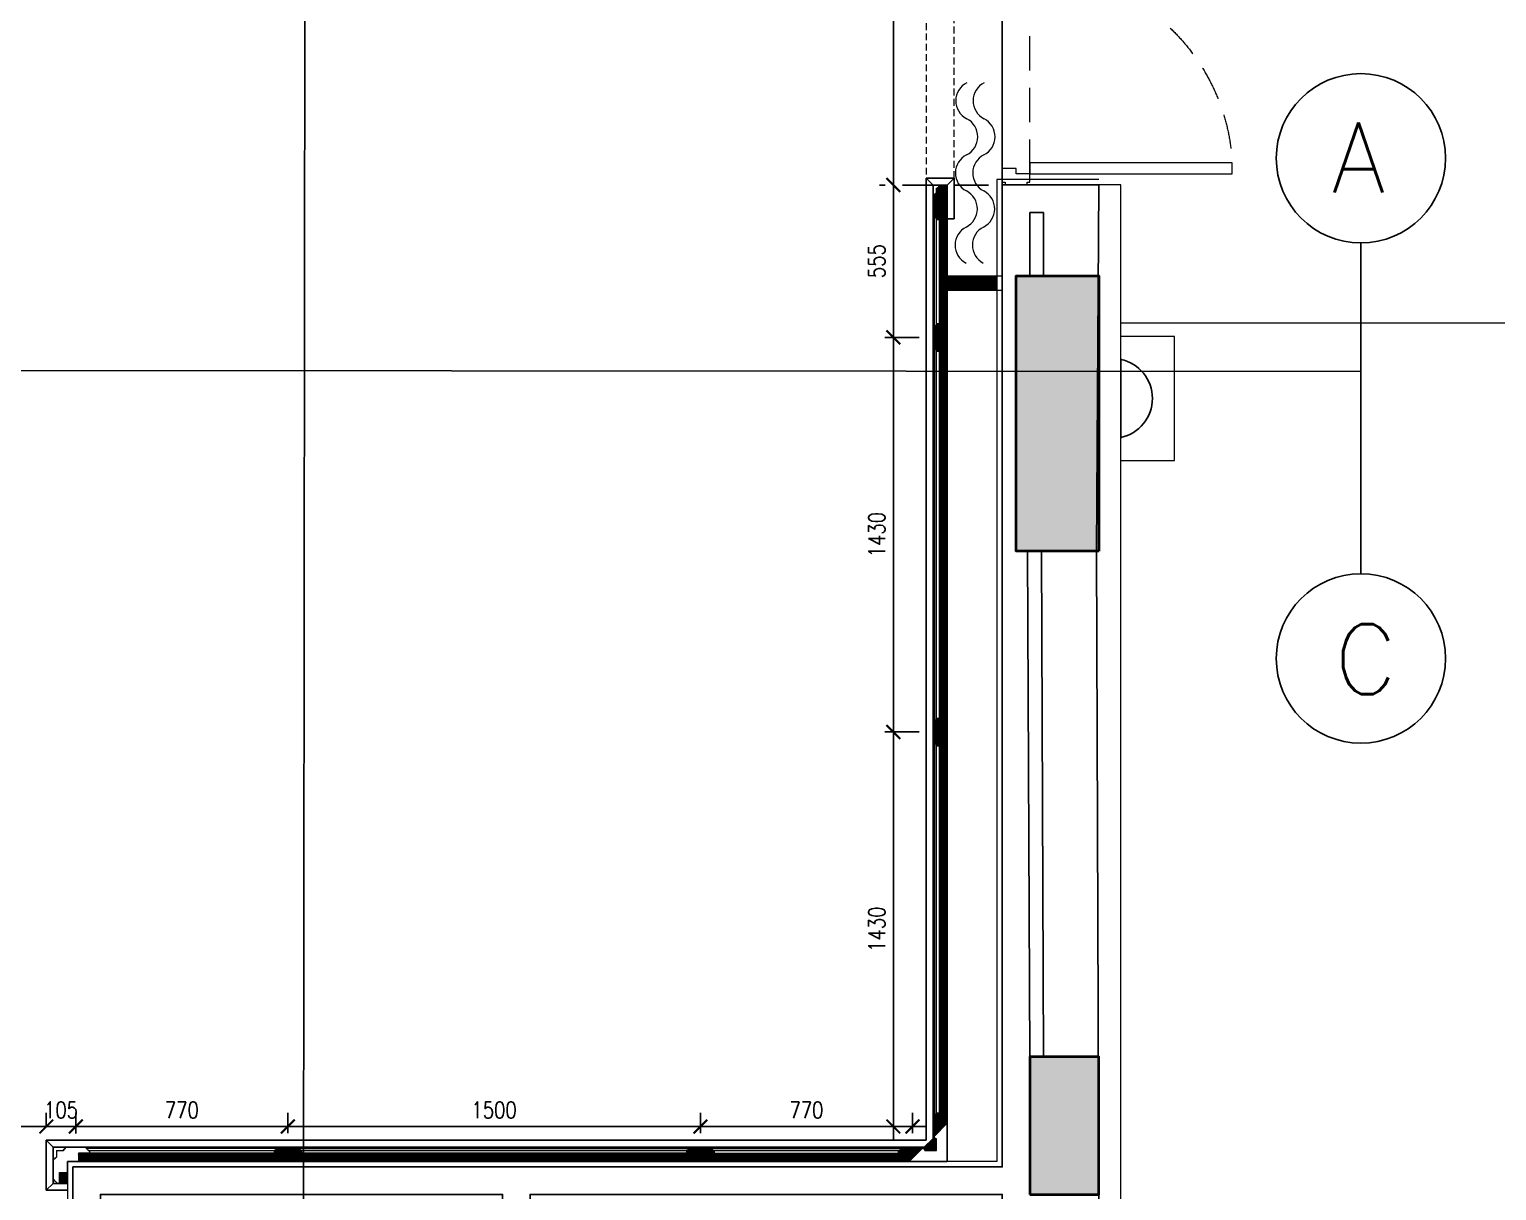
# Model space of a CAD drawing. Header units: inches. Extents: x -12478 to 399182, y -16583 to 525552.
# Drawn here: x 56256 to 61584, y 6263 to 10480 of the extents above; entities that cross this region are included whole.
import ezdxf

# ---------------------------------------------------------------- set-up
doc = ezdxf.new("R2010")
doc.units = ezdxf.units.IN
doc.header["$LTSCALE"] = 1000
doc.header["$MEASUREMENT"] = 0
for name, pattern in [('ACAD_ISO04W100', [30, 24, -3, 0, -3]), ('HIDDEN', [0.375, 0.25, -0.125]), ('HIDDEN2', [0.1875, 0.125, -0.0625])]:
    doc.linetypes.add(name, pattern=pattern)
for name, color, linetype in [('8', 8, 'Continuous'), ('A-DIM', 9, 'Continuous'), ('A-WALL', 7, 'Continuous'), ('Layer1', 1, 'Continuous')]:
    doc.layers.add(name, color=color, linetype=linetype)
for name, color, linetype, lineweight in [('A-DOOR', 134, 'Continuous', 18), ('A-WALL-TILE', 8, 'Continuous', 9), ('Sanitaire', 253, 'Continuous', 0), ('Wood treillis', 111, 'Continuous', 0), ('XREF-V2-GF_COLS$0$A-COLS', 5, 'Continuous', 40), ('XREF-V2-GF_COLS$0$A-COLS-PATT', 252, 'Continuous', 20)]:
    doc.layers.add(name, color=color, linetype=linetype, lineweight=lineweight)
doc.layers.add('Stone-GRG', color=7, linetype='Continuous', lineweight=0, true_color=0xfff2cc)
doc.styles.add('STYL-CONCEPT', font='romans.shx')
doc.styles.add('ZZ-Dim All', font='romans.shx', dxfattribs={"width": 0.8})
doc.dimstyles.new('DIM-100', dxfattribs={"dimscale": 50, "dimtxt": 1.25, "dimasz": 1, "dimexe": 1, "dimexo": 1, "dimgap": 0.6, "dimtad": 1, "dimdec": 0, "dimrnd": 5, "dimdsep": 46, "dimtxsty": 'ZZ-Dim All', "dimblk1": 'ARCHTICK', "dimblk2": 'ARCHTICK', "dimsah": 1, "dimcen": 1, "dimdle": 1, "dimclrd": 256, "dimclre": 8, "dimclrt": 256, "dimazin": 2, "dimtfac": 1, "dimtdec": 0, "dimtix": 1, "dimtmove": 2, "dimatfit": 2, "dimfxl": 0.1, "dimtolj": 1, "dimtzin": 0, "dimlwd": -1, "dimlwe": -1, "dimarcsym": 0})
pattern_1 = [(45, (46791.7163, 0), (-1.76776695, 1.76776695), [])]

# ---------------------------------------------------------------- blocks, each defined once
blk = doc.blocks.new('DR - 1550')
at = {"color": 253, "linetype": 'HIDDEN2'}
for p, q in [((40, 100), (1510, 100)), ((60, 0), (1490, 0))]:
    blk.add_line(p, q, dxfattribs=at)
for points in [[(40, 100), (40, 835), (80, 835), (80, 100), (40, 100)], [(1510, 100), (1510, 835), (1470, 835), (1470, 100), (1510, 100)]]:
    blk.add_lwpolyline(points)
for points in [[(0, 90), (10, 90), (10, 100), (40, 100), (40, 50), (60, 50), (60, 0), (10, 0), (10, 10), (0, 10)], [(1550, 90), (1540, 90), (1540, 100), (1510, 100), (1510, 50), (1490, 50), (1490, 0), (1540, 0), (1540, 10), (1550, 10)]]:
    blk.add_lwpolyline(points, close=True)
at = {"linetype": 'HIDDEN2'}
for centre, start, end in [((37.8, 99.1), 0.0731, 86.5576), ((1512.2, 99.1), 93.4424, 179.9269)]:
    blk.add_arc(centre, 737.2, start, end, dxfattribs=at)
blk = doc.blocks.new('A$Caa2408ac')
at = {"layer": 'Wood treillis', "color": 0, "lineweight": -2}
for p, q in [((87.5, 163.6), (12.5, 163.6)), ((12.5, 163.6), (12.5, 158.6)), ((87.5, 158.6), (87.5, 163.6)), ((5, 151.1), (0, 151.1)), ((0, 151.1), (0, 141.1)), ((0, 141.1), (40, 141.1)), ((40, 141.1), (40, 111.9)), ((40, 111.9), (80.1, 111.9)), ((80.1, 71.8), (80.1, 111.9)), ((100, 151.1), (95, 151.1)), ((119.3, 151.1), (100, 151.1)), ((100, 151.1), (100, 151.1)), ((119.3, 151.1), (119.3, 131.8)), ((119.3, 131.8), (119.3, 131.8)), ((119.3, 131.8), (119.3, 126.8)), ((126.8, 119.3), (131.8, 119.3)), ((131.8, 119.3), (131.8, 44.3)), ((109.3, 71.8), (80.1, 71.8)), ((109.3, 31.8), (109.3, 71.8)), ((119.3, 31.8), (109.3, 31.8)), ((119.3, 36.8), (119.3, 31.8)), ((131.8, 44.3), (126.8, 44.3))]:
    blk.add_line(p, q, dxfattribs=at)
for centre, start, end in [((12.5, 151.1), 90, 180), ((87.5, 151.1), 360, 90), ((119.3, 119.3), 360, 90), ((119.3, 44.3), 270, 0)]:
    blk.add_arc(centre, 7.5, start, end, dxfattribs=at)
blk = doc.blocks.new('A$C034da7a2')
at = {"layer": 'Wood treillis', "color": 0, "lineweight": -2, "elevation": 0}
for points in [[(50, 51.7), (12.5, 51.7), (12.5, 46.7, 0.414214), (5, 39.2), (0, 39.2), (0, 29.2), (40, 29.2), (40, 0), (50, 0)], [(50, 51.7), (87.5, 51.7), (87.5, 46.7, -0.414214), (95, 39.2), (100, 39.2), (100, 29.2), (60, 29.2), (60, 0), (50, 0)]]:
    blk.add_lwpolyline(points, format="xyb", dxfattribs=at)
blk = doc.blocks.new('A$C8bfe83ef')
at = {"layer": 'Wood treillis', "color": 0}
for p, q in [((0, 136.6, 0), (0, 0, 0)), ((0, 0, 0), (136.6, 0, 0))]:
    blk.add_line(p, q, dxfattribs=at)
at = {"layer": 'Wood treillis', "color": 0, "lineweight": -2, "elevation": 0}
blk.add_lwpolyline([(0, 136.6), (29.2, 136.6), (29.2, 176.6), (39.2, 176.6), (39.2, 171.6, -0.414214), (46.7, 164.1), (51.7, 164.1), (51.7, 89.1), (46.7, 89.1, -0.414214), (39.2, 81.6), (39.2, 76.6), (39.2, 76.6), (39.2, 39.2), (76.6, 39.2), (76.6, 39.2), (81.6, 39.2, -0.414214), (89.1, 46.7), (89.1, 51.7), (164.1, 51.7), (164.1, 46.7, -0.414214), (171.6, 39.2), (176.6, 39.2), (176.6, 29.2), (136.6, 29.2), (136.6, 0)], format="xyb", dxfattribs=at)
blk = doc.blocks.new('A$Cb2b8bae5')
at = {"layer": 'Sanitaire', "color": 1}
for centre, start, end in [((9.1, 589.8), 296.5605, 62.8404), ((72, 589.8), 296.5605, 62.8404), ((74.8, 458.4), 116.5605, 242.8404), ((137.7, 458.4), 116.5605, 242.8404), ((7.8, 327.7), 296.5605, 62.8404), ((70.7, 327.7), 296.5605, 62.8404), ((73.4, 196.4), 116.5605, 242.8404), ((136.3, 196.4), 116.5605, 242.8404), ((6.4, 65.7), 296.5605, 62.8404), ((69.3, 65.7), 296.5605, 62.8404)]:
    blk.add_arc(centre, 73.4, start, end, dxfattribs=at)
blk = doc.blocks.new('_ARCHTICK')
at = {"color": 0, "linetype": 'ByBlock', "const_width": 0.15}
blk.add_lwpolyline([(-0.5, -0.5), (0.5, 0.5)], dxfattribs=at)
blk = doc.blocks.new('*D424')
at = {"layer": 'A-DIM', "transparency": 16777216}
blk.add_line((59393.5, 11514.6), (59393.5, 9864.4), dxfattribs=at)
at = {"layer": 'A-DIM', "color": 8, "linetype": 'HIDDEN2', "transparency": 16777216}
for p, q in [((59739.3, 11464.6), (59343.5, 11464.6)), ((59739.3, 9914.4), (59343.5, 9914.4))]:
    blk.add_line(p, q, dxfattribs=at)
at = {"layer": 'Defpoints', "color": 0, "transparency": 16777216}
for p in [(59789.3, 11464.6, 0), (59393.5, 9914.4), (59789.3, 9914.4, 0)]:
    blk.add_point(p, dxfattribs=at)
at = {"layer": 'A-DIM', "transparency": 16777216, "xscale": 50, "yscale": 50, "zscale": 50}
for p, rotation in [((59393.5, 11464.6), 90), ((59393.5, 9914.4), 270)]:
    blk.add_blockref('_ARCHTICK', p, dxfattribs=dict(at, rotation=rotation))
at = {"layer": 'A-DIM', "color": 3, "transparency": 16777216, "insert": (59333.5, 10689.5), "char_height": 60, "attachment_point": 5, "rotation": 90, "style": 'ZZ-Dim All'}
blk.add_mtext('\\A1;1550', dxfattribs=at)
blk = doc.blocks.new('*D425')
at = {"layer": 'A-DIM', "transparency": 16777216}
blk.add_line((59393.5, 9964.4), (59393.5, 9311.1), dxfattribs=at)
at = {"layer": 'A-DIM', "color": 8, "linetype": 'HIDDEN2', "transparency": 16777216}
for p, q in [((59739.3, 9914.4), (59343.5, 9914.4)), ((59487.6, 9361.1), (59343.5, 9361.1))]:
    blk.add_line(p, q, dxfattribs=at)
at = {"layer": 'Defpoints', "color": 0, "transparency": 16777216}
for p in [(59789.3, 9914.4, 0), (59393.5, 9361.1), (59537.6, 9361.1)]:
    blk.add_point(p, dxfattribs=at)
at = {"layer": 'A-DIM', "transparency": 16777216, "xscale": 50, "yscale": 50, "zscale": 50}
for p, rotation in [((59393.5, 9914.4), 90), ((59393.5, 9361.1), 270)]:
    blk.add_blockref('_ARCHTICK', p, dxfattribs=dict(at, rotation=rotation))
at = {"layer": 'A-DIM', "color": 3, "transparency": 16777216, "insert": (59333.5, 9637.7), "char_height": 60, "attachment_point": 5, "rotation": 90, "style": 'ZZ-Dim All'}
blk.add_mtext('\\A1;555', dxfattribs=at)
blk = doc.blocks.new('*D426')
at = {"layer": 'A-DIM', "transparency": 16777216}
blk.add_line((59393.5, 9411.1), (59393.5, 7878.6), dxfattribs=at)
at = {"layer": 'A-DIM', "color": 8, "linetype": 'HIDDEN2', "transparency": 16777216}
for p, q in [((59487.6, 9361.1), (59343.5, 9361.1)), ((59487.6, 7928.6), (59343.5, 7928.6))]:
    blk.add_line(p, q, dxfattribs=at)
at = {"layer": 'Defpoints', "color": 0, "transparency": 16777216}
for p in [(59537.6, 9361.1), (59393.5, 7928.6), (59537.6, 7928.6)]:
    blk.add_point(p, dxfattribs=at)
at = {"layer": 'A-DIM', "transparency": 16777216, "xscale": 50, "yscale": 50, "zscale": 50}
for p, rotation in [((59393.5, 9361.1), 90), ((59393.5, 7928.6), 270)]:
    blk.add_blockref('_ARCHTICK', p, dxfattribs=dict(at, rotation=rotation))
at = {"layer": 'A-DIM', "color": 3, "transparency": 16777216, "insert": (59333.5, 8644.8), "char_height": 60, "attachment_point": 5, "rotation": 90, "style": 'ZZ-Dim All'}
blk.add_mtext('\\A1;1430', dxfattribs=at)
blk = doc.blocks.new('*D427')
at = {"layer": 'A-DIM', "transparency": 16777216}
blk.add_line((59393.5, 7978.6), (59393.5, 6446.1), dxfattribs=at)
at = {"layer": 'A-DIM', "color": 8, "linetype": 'HIDDEN2', "transparency": 16777216}
for p, q in [((59487.6, 7928.6), (59343.5, 7928.6)), ((59487.6, 6496.1), (59343.5, 6496.1))]:
    blk.add_line(p, q, dxfattribs=at)
at = {"layer": 'Defpoints', "color": 0, "transparency": 16777216}
for p in [(59537.6, 7928.6), (59393.5, 6496.1), (59537.6, 6496.1)]:
    blk.add_point(p, dxfattribs=at)
at = {"layer": 'A-DIM', "transparency": 16777216, "xscale": 50, "yscale": 50, "zscale": 50}
for p, rotation in [((59393.5, 7928.6), 90), ((59393.5, 6496.1), 270)]:
    blk.add_blockref('_ARCHTICK', p, dxfattribs=dict(at, rotation=rotation))
at = {"layer": 'A-DIM', "color": 3, "transparency": 16777216, "insert": (59333.5, 7212.3), "char_height": 60, "attachment_point": 5, "rotation": 90, "style": 'ZZ-Dim All'}
blk.add_mtext('\\A1;1430', dxfattribs=at)
blk = doc.blocks.new('*D429')
at = {"layer": 'A-DIM', "color": 8, "linetype": 'HIDDEN2', "transparency": 16777216}
for p, q in [((58692.8, 6471.3), (58692.8, 6546.1)), ((59462.8, 6471.3), (59462.8, 6546.1))]:
    blk.add_line(p, q, dxfattribs=at)
at = {"layer": 'A-DIM', "transparency": 16777216}
blk.add_line((59512.8, 6496.1), (58642.8, 6496.1), dxfattribs=at)
at = {"layer": 'Defpoints', "color": 0, "transparency": 16777216}
for p in [(58692.8, 6496.1), (58692.8, 6421.3, 0), (59462.8, 6421.3, 0)]:
    blk.add_point(p, dxfattribs=at)
at = {"layer": 'A-DIM', "transparency": 16777216, "xscale": 50, "yscale": 50, "zscale": 50, "rotation": 180}
blk.add_blockref('_ARCHTICK', (58692.8, 6496.1), dxfattribs=at)
at = {"layer": 'A-DIM', "transparency": 16777216, "xscale": 50, "yscale": 50, "zscale": 50}
blk.add_blockref('_ARCHTICK', (59462.8, 6496.1), dxfattribs=at)
at = {"layer": 'A-DIM', "color": 3, "transparency": 16777216, "insert": (59077.8, 6556.1), "char_height": 60, "attachment_point": 5, "style": 'ZZ-Dim All'}
blk.add_mtext('\\A1;770', dxfattribs=at)
blk = doc.blocks.new('*D430')
at = {"layer": 'A-DIM', "color": 8, "linetype": 'HIDDEN2', "transparency": 16777216}
for p, q in [((57194.5, 6471.3), (57194.5, 6546.1)), ((58692.8, 6471.3), (58692.8, 6546.1))]:
    blk.add_line(p, q, dxfattribs=at)
at = {"layer": 'A-DIM', "transparency": 16777216}
blk.add_line((58742.8, 6496.1), (57144.5, 6496.1), dxfattribs=at)
at = {"layer": 'Defpoints', "color": 0, "transparency": 16777216}
for p in [(57194.5, 6496.1), (57194.5, 6421.3), (58692.8, 6421.3, 0)]:
    blk.add_point(p, dxfattribs=at)
at = {"layer": 'A-DIM', "transparency": 16777216, "xscale": 50, "yscale": 50, "zscale": 50, "rotation": 180}
blk.add_blockref('_ARCHTICK', (57194.5, 6496.1), dxfattribs=at)
at = {"layer": 'A-DIM', "transparency": 16777216, "xscale": 50, "yscale": 50, "zscale": 50}
blk.add_blockref('_ARCHTICK', (58692.8, 6496.1), dxfattribs=at)
at = {"layer": 'A-DIM', "color": 3, "transparency": 16777216, "insert": (57943.6, 6556.1), "char_height": 60, "attachment_point": 5, "style": 'ZZ-Dim All'}
blk.add_mtext('\\A1;1500', dxfattribs=at)
blk = doc.blocks.new('*D431')
at = {"layer": 'A-DIM', "color": 8, "linetype": 'HIDDEN2', "transparency": 16777216}
for p, q in [((56424.5, 6471.2), (56424.5, 6546.1)), ((57194.5, 6471.3), (57194.5, 6546.1))]:
    blk.add_line(p, q, dxfattribs=at)
at = {"layer": 'A-DIM', "transparency": 16777216}
blk.add_line((57244.5, 6496.1), (56374.5, 6496.1), dxfattribs=at)
at = {"layer": 'Defpoints', "color": 0, "transparency": 16777216}
for p in [(56424.5, 6496.1), (56424.5, 6421.2), (57194.5, 6421.3)]:
    blk.add_point(p, dxfattribs=at)
at = {"layer": 'A-DIM', "transparency": 16777216, "xscale": 50, "yscale": 50, "zscale": 50, "rotation": 180}
blk.add_blockref('_ARCHTICK', (56424.5, 6496.1), dxfattribs=at)
at = {"layer": 'A-DIM', "transparency": 16777216, "xscale": 50, "yscale": 50, "zscale": 50}
blk.add_blockref('_ARCHTICK', (57194.5, 6496.1), dxfattribs=at)
at = {"layer": 'A-DIM', "color": 3, "transparency": 16777216, "insert": (56809.5, 6556.1), "char_height": 60, "attachment_point": 5, "style": 'ZZ-Dim All'}
blk.add_mtext('\\A1;770', dxfattribs=at)
blk = doc.blocks.new('*D432')
at = {"layer": 'A-DIM', "color": 8, "linetype": 'HIDDEN2', "transparency": 16777216}
for p, q in [((56317.7, 6496.2), (56317.7, 6546.1)), ((56424.5, 6471.2), (56424.5, 6546.1))]:
    blk.add_line(p, q, dxfattribs=at)
at = {"layer": 'A-DIM', "transparency": 16777216}
for p, q in [((56317.7, 6496.1), (56267.7, 6496.1)), ((56424.5, 6496.1), (56317.7, 6496.1)), ((56424.5, 6496.1), (56474.5, 6496.1))]:
    blk.add_line(p, q, dxfattribs=at)
at = {"layer": 'Defpoints', "color": 0, "transparency": 16777216}
for p in [(56317.7, 6496.1), (56317.7, 6446.2), (56424.5, 6421.2)]:
    blk.add_point(p, dxfattribs=at)
at = {"layer": 'A-DIM', "transparency": 16777216, "xscale": 50, "yscale": 50, "zscale": 50}
blk.add_blockref('_ARCHTICK', (56317.7, 6496.1), dxfattribs=at)
at = {"layer": 'A-DIM', "transparency": 16777216, "xscale": 50, "yscale": 50, "zscale": 50, "rotation": 180}
blk.add_blockref('_ARCHTICK', (56424.5, 6496.1), dxfattribs=at)
at = {"layer": 'A-DIM', "color": 3, "transparency": 16777216, "insert": (56371.1, 6556.1), "char_height": 60, "attachment_point": 5, "style": 'ZZ-Dim All'}
blk.add_mtext('\\A1;105', dxfattribs=at)
blk = doc.blocks.new('*D433')
at = {"layer": 'A-DIM', "color": 8, "linetype": 'HIDDEN2', "transparency": 16777216}
for p, q in [((54511.1, 6496.2), (54511.1, 6546.1)), ((56317.7, 6496.2), (56317.7, 6546.1))]:
    blk.add_line(p, q, dxfattribs=at)
at = {"layer": 'A-DIM', "transparency": 16777216}
blk.add_line((56367.7, 6496.1), (54461.1, 6496.1), dxfattribs=at)
at = {"layer": 'Defpoints', "color": 0, "transparency": 16777216}
for p in [(54511.1, 6496.1), (54511.1, 6446.2), (56317.7, 6446.2)]:
    blk.add_point(p, dxfattribs=at)
at = {"layer": 'A-DIM', "transparency": 16777216, "xscale": 50, "yscale": 50, "zscale": 50, "rotation": 180}
blk.add_blockref('_ARCHTICK', (54511.1, 6496.1), dxfattribs=at)
at = {"layer": 'A-DIM', "transparency": 16777216, "xscale": 50, "yscale": 50, "zscale": 50}
blk.add_blockref('_ARCHTICK', (56317.7, 6496.1), dxfattribs=at)
at = {"layer": 'A-DIM', "color": 3, "transparency": 16777216, "insert": (55414.4, 6556.1), "char_height": 60, "attachment_point": 5, "style": 'ZZ-Dim All'}
blk.add_mtext('\\A1;1805', dxfattribs=at)

msp = doc.modelspace()

# ---------------------------------------------------------------- hatches: boundary and pattern name
at = {"layer": 'Stone-GRG', "lineweight": 0}
h = msp.add_hatch(dxfattribs=at)
h.set_pattern_fill('ANSI31', color=253, scale=20)
h.set_pattern_definition(pattern_1)
h.paths.add_polyline_path([(59589.3, 9914.4), (59562.6, 9914.4), (59562.6, 9909.4, 0.414214), (59555.1, 9901.9), (59550.1, 9901.9), (59550.1, 9889.4), (59550.1, 9884.4, 0.414214), (59542.6, 9876.9), (59537.6, 9876.9), (59537.6, 9801.9), (59542.6, 9801.9), (59542.6, 9801.9, 0.414275), (59550.1, 9794.4), (59550.1, 9789.4), (59560.1, 9789.4), (59560.1, 9833.2), (59589.3, 9833.2)])
h.paths.add_polyline_path([(59589.3, 9833.2), (59560.1, 9833.2), (59560.1, 9371.1), (59589.3, 9371.1)])
h.paths.add_polyline_path([(59589.3, 9351.1), (59560.1, 9351.1), (59560.1, 9311.1), (59560.1, 7938.6), (59589.3, 7938.6)])
at = {"layer": 'Stone-GRG'}
h = msp.add_hatch(dxfattribs=at)
h.set_pattern_fill('ANSI31', color=253, scale=20)
h.set_pattern_definition(pattern_1)
h.paths.add_polyline_path([(59769.3, 9584.4), (59589.3, 9584.4), (59589.3, 9532.7), (59769.3, 9532.7)])
at = {"layer": 'Stone-GRG', "lineweight": 0}
h = msp.add_hatch(dxfattribs=at)
h.set_pattern_fill('ANSI31', color=253, scale=20)
h.set_pattern_definition(pattern_1)
edge = h.paths.add_edge_path()
edge.add_line((59537.6, 9361.1), (59537.6, 9398.6))
edge.add_line((59537.6, 9398.6), (59542.6, 9398.6))
edge.add_arc((59550.1, 9398.6), 7.5, 90.0004, 180.0004, ccw=False)
edge.add_line((59550.1, 9406.1), (59550.1, 9411.1))
edge.add_line((59550.1, 9411.1), (59560.1, 9411.1))
edge.add_line((59560.1, 9411.1), (59560.1, 9371.1))
edge.add_line((59560.1, 9371.1), (59589.3, 9371.1))
edge.add_line((59589.3, 9371.1), (59589.3, 9361.1))
edge = h.paths.add_edge_path()
edge.add_line((59537.6, 9361.1), (59537.6, 9323.6))
edge.add_line((59537.6, 9323.6), (59542.6, 9323.6))
edge.add_arc((59550.1, 9323.6), 7.5, 179.9996, 269.9996)
edge.add_line((59550.1, 9316.1), (59550.1, 9311.1))
edge.add_line((59550.1, 9311.1), (59560.1, 9311.1))
edge.add_line((59560.1, 9311.1), (59560.1, 9351.1))
edge.add_line((59560.1, 9351.1), (59589.3, 9351.1))
edge.add_line((59589.3, 9351.1), (59589.3, 9361.1))
h = msp.add_hatch(dxfattribs=at)
h.set_pattern_fill('ANSI31', color=253, scale=20)
h.set_pattern_definition(pattern_1)
edge = h.paths.add_edge_path()
edge.add_line((59537.6, 7928.6), (59537.6, 7966.1))
edge.add_line((59537.6, 7966.1), (59542.6, 7966.1))
edge.add_arc((59550.1, 7966.1), 7.5, 90.0004, 180.0004, ccw=False)
edge.add_line((59550.1, 7973.6), (59550.1, 7978.6))
edge.add_line((59550.1, 7978.6), (59560.1, 7978.6))
edge.add_line((59560.1, 7978.6), (59560.1, 7938.6))
edge.add_line((59560.1, 7938.6), (59589.3, 7938.6))
edge.add_line((59589.3, 7938.6), (59589.3, 7928.6))
edge = h.paths.add_edge_path()
edge.add_line((59537.6, 7928.6), (59537.6, 7891.1))
edge.add_line((59537.6, 7891.1), (59542.6, 7891.1))
edge.add_arc((59550.1, 7891.1), 7.5, 179.9996, 269.9996)
edge.add_line((59550.1, 7883.6), (59550.1, 7878.6))
edge.add_line((59550.1, 7878.6), (59560.1, 7878.6))
edge.add_line((59560.1, 7878.6), (59560.1, 7918.6))
edge.add_line((59560.1, 7918.6), (59589.3, 7918.6))
edge.add_line((59589.3, 7918.6), (59589.3, 7928.6))
h.paths.add_polyline_path([(59560.1, 6506.1), (59589.3, 6506.1), (59589.3, 7918.6), (59560.1, 7918.6)])
edge = h.paths.add_edge_path()
edge.add_line((59452.8, 6369.5), (59452.8, 6398.8))
edge.add_line((59452.8, 6398.8), (59412.8, 6398.8))
edge.add_line((59412.8, 6398.8), (59412.8, 6408.8))
edge.add_line((59412.8, 6408.8), (59417.8, 6408.8))
edge.add_arc((59425.3, 6408.8), 7.5, 90, 180, ccw=False)
edge.add_line((59425.3, 6416.3), (59425.3, 6421.3))
edge.add_line((59425.3, 6421.3), (59500.3, 6421.3))
edge.add_line((59500.3, 6421.3), (59500.3, 6416.3))
edge.add_arc((59500.3, 6408.8), 7.5, 0, 90, ccw=False)
edge.add_line((59507.8, 6408.8), (59512.8, 6408.8))
edge.add_line((59512.8, 6408.8), (59550.1, 6408.8))
edge.add_line((59550.1, 6408.8), (59550.1, 6446.1))
edge.add_line((59550.1, 6446.1), (59550.1, 6451.1))
edge.add_arc((59550.1, 6458.6), 7.5, 180.0004, 270.0004, ccw=False)
edge.add_line((59542.6, 6458.6), (59537.6, 6458.6))
edge.add_line((59537.6, 6458.6), (59537.6, 6533.6))
edge.add_line((59537.6, 6533.6), (59542.6, 6533.6))
edge.add_arc((59550.1, 6533.6), 7.5, 90.0004, 180.0004, ccw=False)
edge.add_line((59550.1, 6541.1), (59550.1, 6546.1))
edge.add_line((59550.1, 6546.1), (59560.1, 6546.1))
edge.add_line((59560.1, 6546.1), (59560.1, 6506.1))
edge.add_line((59560.1, 6506.1), (59589.3, 6506.1))
edge = h.paths.add_edge_path()
edge.add_line((59452.8, 6369.5), (59589.3, 6369.5))
edge = h.paths.add_edge_path()
edge.add_line((59589.3, 6369.5), (59589.3, 6506.1))
h.paths.add_polyline_path([(59452.8, 6369.5), (58702.8, 6369.5), (58702.8, 6398.8), (59452.8, 6398.8)])
edge = h.paths.add_edge_path()
edge.add_line((58692.8, 6421.3), (58730.3, 6421.3))
edge.add_line((58730.3, 6421.3), (58730.3, 6416.3))
edge.add_arc((58730.3, 6408.8), 7.5, 0.0004, 90.0004, ccw=False)
edge.add_line((58737.8, 6408.8), (58742.8, 6408.8))
edge.add_line((58742.8, 6408.8), (58742.8, 6398.8))
edge.add_line((58742.8, 6398.8), (58702.8, 6398.8))
edge.add_line((58702.8, 6398.8), (58702.8, 6369.5))
edge.add_line((58702.8, 6369.5), (58692.8, 6369.5))
edge = h.paths.add_edge_path()
edge.add_line((58692.8, 6421.3), (58655.3, 6421.3))
edge.add_line((58655.3, 6421.3), (58655.3, 6416.3))
edge.add_arc((58655.3, 6408.8), 7.5, 89.9996, 179.9996)
edge.add_line((58647.8, 6408.8), (58642.8, 6408.8))
edge.add_line((58642.8, 6408.8), (58642.8, 6398.8))
edge.add_line((58642.8, 6398.8), (58682.8, 6398.8))
edge.add_line((58682.8, 6398.8), (58682.8, 6369.5))
edge.add_line((58682.8, 6369.5), (58692.8, 6369.5))
h.paths.add_polyline_path([(57204.5, 6369.5), (58682.8, 6369.5), (58682.8, 6398.8), (57204.5, 6398.8)])
edge = h.paths.add_edge_path()
edge.add_line((57194.5, 6421.3), (57157, 6421.3))
edge.add_line((57157, 6421.3), (57157, 6416.3))
edge.add_arc((57157, 6408.8), 7.5, 89.9996, 179.9996)
edge.add_line((57149.5, 6408.8), (57144.5, 6408.8))
edge.add_line((57144.5, 6408.8), (57144.5, 6398.8))
edge.add_line((57144.5, 6398.8), (57184.5, 6398.8))
edge.add_line((57184.5, 6398.8), (57184.5, 6369.5))
edge.add_line((57184.5, 6369.5), (57194.5, 6369.5))
edge = h.paths.add_edge_path()
edge.add_line((57194.5, 6421.3), (57232, 6421.3))
edge.add_line((57232, 6421.3), (57232, 6416.3))
edge.add_arc((57232, 6408.8), 7.5, 0.0004, 90.0004, ccw=False)
edge.add_line((57239.5, 6408.8), (57244.5, 6408.8))
edge.add_line((57244.5, 6408.8), (57244.5, 6398.8))
edge.add_line((57244.5, 6398.8), (57204.5, 6398.8))
edge.add_line((57204.5, 6398.8), (57204.5, 6369.5))
edge.add_line((57204.5, 6369.5), (57194.5, 6369.5))
h.paths.add_polyline_path([(56434.5, 6369.5), (57184.5, 6369.5), (57184.5, 6398.8), (56434.5, 6398.8)])
edge = h.paths.add_edge_path()
edge.add_line((56434.5, 6369.5), (56394.4, 6369.5))
edge = h.paths.add_edge_path()
edge.add_line((56355.2, 6408.7), (56374.5, 6408.7))
edge = h.paths.add_edge_path()
edge.add_line((56374.5, 6408.7), (56379.5, 6408.7))
edge = h.paths.add_edge_path()
edge.add_arc((56387, 6408.7), 7.5, 90, 180)
edge = h.paths.add_edge_path()
edge.add_line((56387, 6416.2), (56387, 6421.2))
edge = h.paths.add_edge_path()
edge.add_line((56387, 6421.2), (56462, 6421.2))
edge = h.paths.add_edge_path()
edge.add_line((56462, 6421.2), (56462, 6416.2))
edge = h.paths.add_edge_path()
edge.add_arc((56462, 6408.7), 7.5, 360, 450)
edge = h.paths.add_edge_path()
edge.add_line((56469.5, 6408.7), (56474.5, 6408.7))
edge = h.paths.add_edge_path()
edge.add_line((56474.5, 6408.7), (56474.5, 6398.7))
edge = h.paths.add_edge_path()
edge.add_line((56474.5, 6398.7), (56434.5, 6398.7))
edge = h.paths.add_edge_path()
edge.add_line((56434.5, 6398.7), (56434.5, 6369.5))
edge = h.paths.add_edge_path()
edge.add_line((56355.2, 6408.7), (56355.2, 6389.4))
edge = h.paths.add_edge_path()
edge.add_line((56355.2, 6389.4), (56355.2, 6384.4))
edge = h.paths.add_edge_path()
edge.add_arc((56355.2, 6376.9), 7.5, 90, 180)
edge = h.paths.add_edge_path()
edge.add_line((56347.7, 6376.9), (56342.7, 6376.9))
edge = h.paths.add_edge_path()
edge.add_line((56342.7, 6376.9), (56342.7, 6301.9))
edge = h.paths.add_edge_path()
edge.add_line((56342.7, 6301.9), (56347.7, 6301.9))
edge = h.paths.add_edge_path()
edge.add_arc((56355.2, 6301.9), 7.5, 180, 270)
edge = h.paths.add_edge_path()
edge.add_line((56355.2, 6294.4), (56355.2, 6289.4))
edge = h.paths.add_edge_path()
edge.add_line((56355.2, 6289.4), (56365.2, 6289.4))
edge = h.paths.add_edge_path()
edge.add_line((56365.2, 6289.4), (56365.2, 6329.4))
edge = h.paths.add_edge_path()
edge.add_line((56365.2, 6329.4), (56394.4, 6329.4))
edge = h.paths.add_edge_path()
edge.add_line((56394.4, 6329.4), (56394.4, 6369.5))
at = {"layer": 'Stone-GRG'}
h = msp.add_hatch(dxfattribs=at)
h.set_pattern_fill('ANSI31', color=253, scale=20)
h.paths.add_polyline_path([(56394.3, 6329.4), (56365.2, 6329.4), (56365.2, 6289.4), (56394.3, 6289.4)])
at = {"layer": 'XREF-V2-GF_COLS$0$A-COLS-PATT'}
for points in [[(60139.3, 8584.6), (59839.3, 8584.6), (59839.3, 9584.6), (60139.3, 9584.6)], [(59889.3, 6249.6), (60139.3, 6249.6), (60139.3, 6749.6), (59889.3, 6749.6)]]:
    msp.add_hatch(color=256, dxfattribs=at).paths.add_polyline_path(points)

# ---------------------------------------------------------------- linework, layer by layer
at = {"layer": '8'}
for p, q in [((59512.6, 9939.4, 0), (59512.6, 6446.2, 0)), ((59537.6, 9914.4, 0), (59512.6, 9939.4, 0)), ((59537.6, 9914.4, 0), (59537.6, 6421.2, 0)), ((59537.6, 9914.4, 0), (59589.3, 9914.4, 0)), ((59589.3, 9914.4, 0), (59614.3, 9939.4, 0)), ((56317.7, 6446.2, 0), (59512.6, 6446.2, 0)), ((56342.7, 6421.2, 0), (56317.7, 6446.2, 0)), ((56317.7, 6446.2, 0), (56317.7, 6264.4, 0)), ((56342.7, 6421.2, 0), (59537.6, 6421.2, 0)), ((56342.7, 6289.4, 0), (56342.7, 6421.2, 0)), ((56342.7, 6289.4, 0), (56317.7, 6264.4, 0)), ((56394.3, 6289.4, 0), (56342.7, 6289.4, 0)), ((56317.7, 6264.4, 0), (56394.3, 6264.4, 0))]:
    msp.add_line(p, q, dxfattribs=at)
at = {"layer": '8', "color": 1, "elevation": 0}
for points in [[(57289.4, 1649.5), (54414.4, 1649.6), (54414.4, 6349.5), (49889.3, 6349.5), (49889.3, 12344.5), (59789.3, 12344.5), (59789.3, 6349.5), (56414.3, 6349.5), (56414.3, 3040.9), (57289.4, 3040.9), (57289.4, 1649.5)], [(59589.3, 9914.4), (59589.3, 6369.5), (56394.3, 6369.5)]]:
    msp.add_lwpolyline(points, dxfattribs=at)
at = {"layer": '8', "elevation": 0}
for points in [[(59512.6, 9939.4), (59614.3, 9939.4)], [(59614.3, 9939.4), (59614.3, 9792.1)], [(59614.3, 9792.1), (59589.3, 9792.1)]]:
    msp.add_lwpolyline(points, dxfattribs=at)
at = {"layer": 'A-WALL', "color": 1}
for p, q in [((59889.3, 9814.6, 0), (59889.3, 9584.6, 0)), ((59939.3, 9814.6, 0), (59889.3, 9814.6, 0)), ((59939.3, 9814.6, 0), (59939.3, 9584.6, 0)), ((59881, 8586, 0), (59889.3, 6749.6, 0)), ((59931, 8586, 0), (59939.3, 6749.6, 0))]:
    msp.add_line(p, q, dxfattribs=at)
at = {"layer": 'A-WALL'}
msp.add_line((60219.3, 9284.6, 0), (60219.3, 8994.6, 0), dxfattribs=at)
at = {"layer": 'A-WALL', "elevation": 0}
msp.add_lwpolyline([(60131, 8586), (60139.3, 9914.6), (59789.3, 9914.6), (59789.3, 6349.5), (56414.3, 6349.5), (56414.3, 6349.5), (56414.3, 6349.5), (56414.3, 6149.5), (56414.3, 6149.5), (56414.4, 4947), (56514.4, 4947), (56514.3, 6249.5), (57974.3, 6249.5), (57974.3, 4992.3), (58074.3, 4992.3), (58074.3, 6249.5), (59789.3, 6249.5), (59789.4, 4944.6), (60139.4, 4944.6), (60139.3, 6249.6)], close=True, dxfattribs=at)
at = {"layer": 'A-WALL'}
msp.add_arc((60189.3, 9139.6, 0), 145, 281.941, 78.0599, dxfattribs=at)
at = {"layer": 'A-WALL-TILE'}
msp.add_line((60219.3, 9414.6, 0), (64419.3, 9414.6, 0), dxfattribs=at)
at = {"layer": 'A-WALL-TILE', "lineweight": 0, "elevation": 0}
msp.add_lwpolyline([(60139.3, 9934.6), (59769.3, 9934.6), (59769.3, 6369.5), (56394.3, 6369.5), (56394.3, 4947), (56414.4, 4946.9)], dxfattribs=at)
at = {"layer": 'A-WALL-TILE', "elevation": 0}
for points in [[(61559.4, 3239.6), (61559.4, 3319.6), (60219.4, 3319.6), (60219.3, 9914.6), (60139.3, 9914.6)], [(60219.3, 8914.6), (60414.3, 8914.6), (60414.3, 9364.6), (60219.3, 9364.6)]]:
    msp.add_lwpolyline(points, dxfattribs=at)
at = {"layer": 'Layer1', "linetype": 'ACAD_ISO04W100', "ltscale": 10}
for p, q in [((57258.8, 13504.4, 0), (57251.2, 5214.6, 0)), ((61091.4, 9704.2, 0), (61091.4, 9237.6, 0)), ((61091.4, 9237.6, 0), (48122, 9245.2, 0)), ((61091.4, 8502.6, 0), (61091.4, 9237.6, 0))]:
    msp.add_line(p, q, dxfattribs=at)
at = {"layer": 'Layer1'}
for centre in [(61091.4, 10011.5, 0), (61091.4, 8195.3, 0)]:
    msp.add_circle(centre, 307.3, dxfattribs=at)
at = {"layer": 'Sanitaire', "linetype": 'HIDDEN', "ltscale": 0.1}
for p, q in [((59512.6, 11439.7, 0), (59512.6, 9939.4, 0)), ((59614.3, 9939.4, 0), (59614.3, 11439.7, 0))]:
    msp.add_line(p, q, dxfattribs=at)
at = {"layer": 'Sanitaire', "color": 1}
for p, q in [((59589.3, 9584.4, 0), (59789.3, 9584.4, 0)), ((59589.3, 9532.7, 0), (59789.3, 9532.7, 0))]:
    msp.add_line(p, q, dxfattribs=at)
at = {"layer": 'Wood treillis', "color": 0}
for p, q in [((59542.6, 9398.6, 0), (59542.6, 9801.9, 0)), ((59550.1, 9406.1, 0), (59550.1, 9794.4, 0)), ((59542.6, 9323.6, 0), (59542.6, 7966.1, 0)), ((59542.6, 9323.4, 0), (59542.6, 7966.1, 0)), ((59550.1, 7973.6, 0), (59550.1, 9316.1, 0)), ((59542.6, 7891.1, 0), (59542.6, 6533.6, 0)), ((59550.1, 6541.1, 0), (59550.1, 7883.6, 0)), ((57157, 6416.3, 0), (56462, 6416.3, 0)), ((56469.5, 6408.7, 0), (57149.5, 6408.8, 0)), ((57232, 6416.3, 0), (58655.3, 6416.3, 0)), ((57239.5, 6408.8, 0), (58647.8, 6408.8, 0)), ((58730.3, 6416.3, 0), (59425.3, 6416.3, 0)), ((58737.8, 6408.8, 0), (59417.8, 6408.8, 0))]:
    msp.add_line(p, q, dxfattribs=at)
at = {"layer": 'Wood treillis', "color": 0, "lineweight": -2, "elevation": 0}
msp.add_lwpolyline([(59589.3, 9833.2), (59560.1, 9833.2), (59560.1, 9789.4), (59550.1, 9789.4), (59550.1, 9794.4, -0.414214), (59542.6, 9801.9), (59537.6, 9801.9), (59537.6, 9876.9), (59542.6, 9876.9, -0.414214), (59550.1, 9884.4), (59550.1, 9889.4), (59550.1, 9889.4), (59550.1, 9901.9), (59555.1, 9901.9, -0.414214), (59562.6, 9909.4), (59562.6, 9914.4), (59589.3, 9914.4)], format="xyb", close=True, dxfattribs=at)
at = {"layer": 'Wood treillis', "color": 0, "elevation": 0}
for points in [[(59560.1, 9371.1), (59589.3, 9371.1), (59589.3, 9833.2), (59560.1, 9833.2)], [(59560.1, 7938.6), (59589.3, 7938.6), (59589.3, 9351.1), (59560.1, 9351.1)], [(59560.1, 6506.1), (59589.3, 6506.1), (59589.3, 7918.6), (59560.1, 7918.6)], [(56434.5, 6369.5), (57184.5, 6369.5), (57184.5, 6398.8), (56434.5, 6398.8)], [(57204.5, 6369.5), (58682.8, 6369.5), (58682.8, 6398.8), (57204.5, 6398.8)], [(59452.8, 6369.5), (58702.8, 6369.5), (58702.8, 6398.8), (59452.8, 6398.8)]]:
    msp.add_lwpolyline(points, close=True, dxfattribs=at)
at = {"layer": 'XREF-V2-GF_COLS$0$A-COLS', "elevation": 0}
for points in [[(60139.3, 8584.6), (59839.3, 8584.6), (59839.3, 9584.6), (60139.3, 9584.6)], [(60139.3, 8584.6), (59839.3, 8584.6), (59839.3, 9584.6), (60139.3, 9584.6)], [(59889.3, 6249.6), (60139.3, 6249.6), (60139.3, 6749.6), (59889.3, 6749.6)], [(59889.3, 6249.6), (60139.3, 6249.6), (60139.3, 6749.6), (59889.3, 6749.6)]]:
    msp.add_lwpolyline(points, close=True, dxfattribs=at)

# ---------------------------------------------------------------- block references
at = {"layer": 'A-DIM', "rotation": 180}
msp.add_blockref('A$Cb2b8bae5', (59762.9, 10286), dxfattribs=at)
at = {"layer": 'A-DOOR', "xscale": -1, "rotation": 270.0004232829884}
msp.add_blockref('DR - 1550', (59789.3, 9914.6, 0), dxfattribs=at)
at = {"layer": 'Wood treillis', "color": 0, "xscale": -1, "rotation": 90}
for p in [(59589.3, 9411.1), (59589.3, 7978.6)]:
    msp.add_blockref('A$C034da7a2', p, dxfattribs=at)
at = {"layer": 'Wood treillis', "color": 0, "rotation": 90}
msp.add_blockref('A$C8bfe83ef', (59589.3, 6369.5), dxfattribs=at)
at = {"layer": 'Wood treillis', "color": 0, "xscale": -1}
for name, p in [('A$Caa2408ac', (56474.5, 6257.6, 0)), ('A$C034da7a2', (58742.8, 6369.5))]:
    msp.add_blockref(name, p, dxfattribs=at)
at = {"layer": 'Wood treillis', "color": 0}
msp.add_blockref('A$C034da7a2', (57144.5, 6369.5), dxfattribs=at)

# ---------------------------------------------------------------- texts
at = {"layer": 'Layer1', "char_height": 253.9, "style": 'STYL-CONCEPT'}
for s, insert, attachment_point in [('A', (61181, 10141.3, 0), 3), ('C', (60994.3, 8065.8, 0), 7)]:
    msp.add_mtext_dynamic_manual_height_columns(s, width=200.816, gutter_width=150, heights=[0], dxfattribs=dict(at, insert=insert, attachment_point=attachment_point))

# ---------------------------------------------------------------- dimensions: what is measured, and where the dimension line sits
at = {"layer": 'A-DIM'}
for base, p1, p2, picture, middle in [((59393.5, 9914.4), (59789.3, 11464.6, 0), (59789.3, 9914.4, 0), '*D424', (59333.5, 10689.5)), ((59393.5, 9361.1), (59789.3, 9914.4, 0), (59537.6, 9361.1), '*D425', (59333.5, 9637.7)), ((59393.5, 7928.5971), (59537.5926, 9361.0961), (59537.5926, 7928.5971), '*D426', (59333.5, 8644.8466)), ((59393.5, 6496.098), (59537.5926, 7928.5971), (59537.5926, 6496.098), '*D427', (59333.5, 7212.3475))]:
    dim = msp.add_linear_dim(base=base, p1=p1, p2=p2, angle=90, dimstyle='DIM-100', override={"dimtxt": 1.2, "dimclrt": 3}, dxfattribs=at)
    dim.commit()
    dim.dimension.update_dxf_attribs({"geometry": picture, "text_midpoint": middle})
for base, p1, p2, picture, middle in [((54511.1, 6496.1), (56317.7, 6446.2), (54511.1, 6446.2), '*D433', (55414.4, 6556.1)), ((56317.7, 6496.1), (56424.5, 6421.2), (56317.7, 6446.2), '*D432', (56371.1, 6556.1)), ((56424.5, 6496.1), (57194.5, 6421.3), (56424.5, 6421.2), '*D431', (56809.5, 6556.1)), ((57194.5, 6496.1), (58692.8, 6421.3, 0), (57194.5, 6421.3), '*D430', (57943.6, 6556.1)), ((58692.8, 6496.1), (59462.8, 6421.3, 0), (58692.8, 6421.3, 0), '*D429', (59077.8, 6556.1))]:
    dim = msp.add_linear_dim(base=base, p1=p1, p2=p2, dimstyle='DIM-100', override={"dimtxt": 1.2, "dimclrt": 3}, dxfattribs=at)
    dim.commit()
    dim.dimension.update_dxf_attribs({"geometry": picture, "text_midpoint": middle})

doc.saveas('drawing.dxf')
